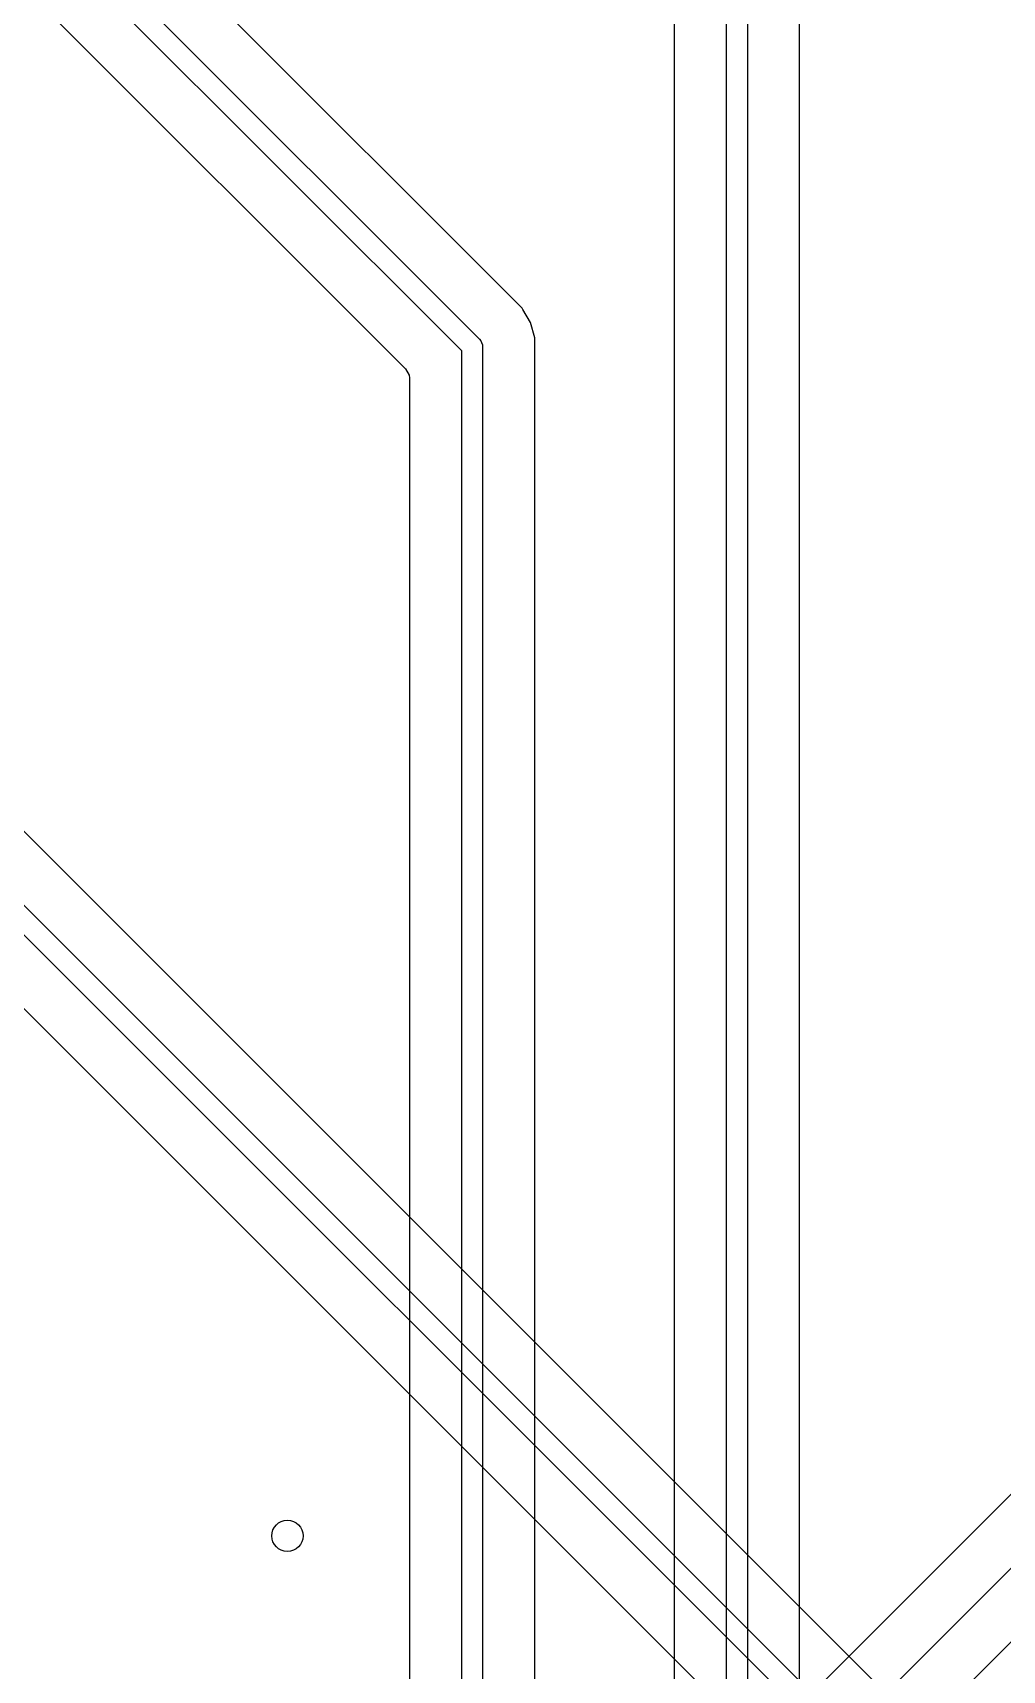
# Model space of a CAD drawing. Header units: inches. Extents: x 6.55 to 9.8, y -8.74 to -3.15.
# Drawn here: x 9.073 to 9.439, y -7.522 to -6.904 of the extents above; entities that cross this region are included whole.
import ezdxf

# ---------------------------------------------------------------- set-up
doc = ezdxf.new("R2010")
doc.units = ezdxf.units.IN
doc.header["$MEASUREMENT"] = 0
doc.layers.add('Edge.Cuts', color=254, linetype='CONTINUOUS', true_color=0xd0d2cd)

msp = doc.modelspace()

# ---------------------------------------------------------------- linework, layer by layer
at = {"layer": 'Edge.Cuts', "linetype": 'CONTINUOUS'}
for p, q in [((9.33465, -7.86971), (9.33465, -6.58346)), ((9.31494, -6.58697), (9.31494, -7.85216)), ((9.34252, -6.58509), (9.34252, -7.86971)), ((9.23482, -7.02434), (8.90403, -6.69355)), ((8.91489, -6.69328), (9.24154, -7.01993)), ((9.25767, -7.00819), (8.95484, -6.70536)), ((8.8973, -6.71469), (9.21368, -7.03107)), ((9.36222, -7.13314), (9.36222, -6.73461)), ((9.62106, -7.79592), (8.8358, -7.01066)), ((8.84252, -7.00624), (9.62778, -7.79151)), ((9.25793, -7.00864), (9.25767, -7.00819)), ((9.25767, -7.00819), (9.25767, -7.00819)), ((9.26079, -7.01358), (9.25793, -7.00864)), ((9.26234, -7.0194), (9.26079, -7.01358)), ((9.24154, -7.01993), (9.24203, -7.02052)), ((9.24203, -7.02052), (9.24255, -7.02179)), ((9.24255, -7.02179), (9.24262, -7.02194)), ((9.24262, -7.02194), (9.24269, -7.02271)), ((9.24269, -7.02271), (9.24269, -7.81861)), ((9.2624, -7.0196), (9.26234, -7.0194)), ((9.2624, -7.02621), (9.2624, -7.0196)), ((8.82434, -7.02707), (9.59993, -7.80265)), ((9.23482, -7.81778), (9.23482, -7.02434)), ((9.2624, -7.02622), (9.2624, -7.02621)), ((9.2624, -7.8155), (9.2624, -7.02622)), ((9.21368, -7.03107), (9.215, -7.03349)), ((9.215, -7.03349), (9.21511, -7.03452)), ((9.21511, -7.03452), (9.21511, -7.81438)), ((9.63935, -7.7752), (8.99728, -7.13314)), ((9.36222, -7.85216), (9.36222, -7.13314)), ((9.62127, -7.27626), (9.11355, -7.78398)), ((9.12028, -7.80512), (9.63315, -7.29225)), ((9.64418, -7.30906), (9.13132, -7.82192))]:
    msp.add_line(p, q, dxfattribs=at)
at = {"layer": 'Edge.Cuts'}
msp.add_circle((9.16912, -7.47131), 0.00591, dxfattribs=at)
msp.add_circle((9.16912, -7.47131), 0.00591, dxfattribs=at)
msp.add_circle((9.16912, -7.47131), 0.00591, dxfattribs=at)
msp.add_circle((9.16912, -7.47131), 0.00591, dxfattribs=at)

doc.saveas('drawing.dxf')
